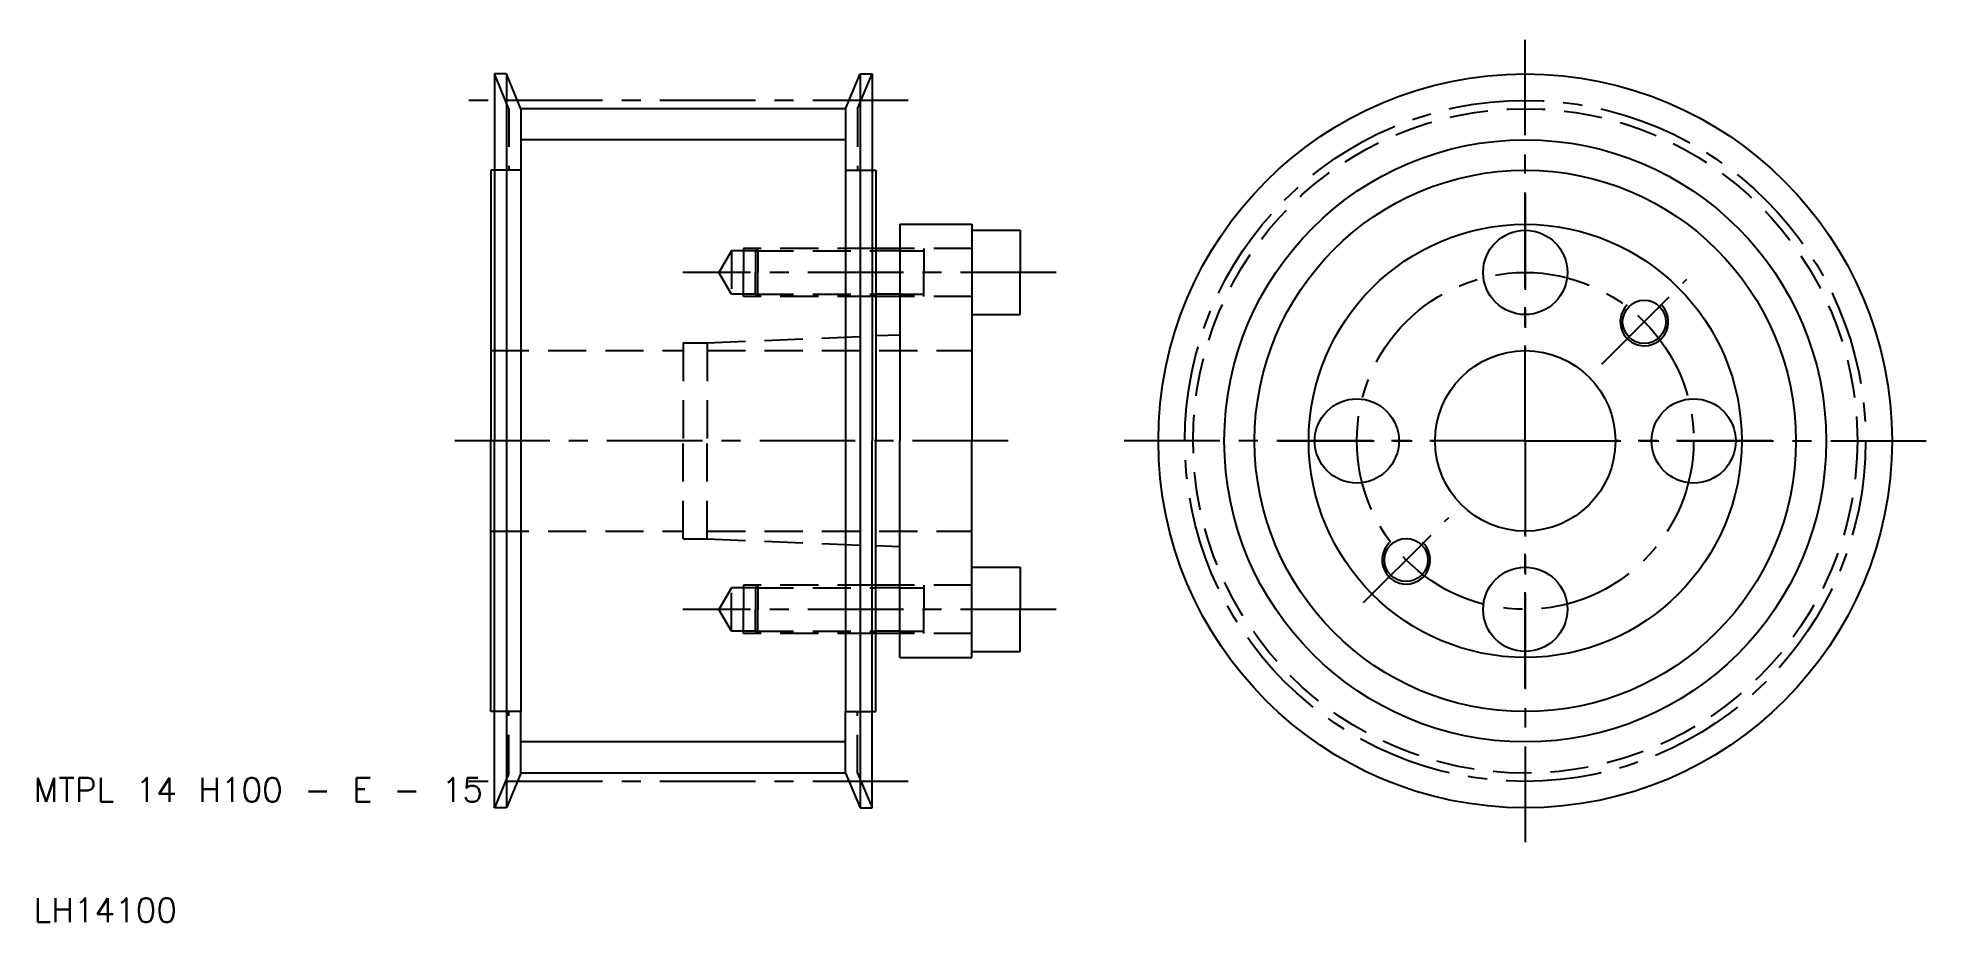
# Model space of a CAD drawing. Extents: x 10 to 168, y 10 to 83.
import ezdxf

# ---------------------------------------------------------------- set-up
doc = ezdxf.new("R2010")
doc.units = 0
doc.header["$LTSCALE"] = 0.25
doc.linetypes.add('CENTER', pattern=[50.8, 31.75, -6.35, 6.35, -6.35])
doc.linetypes.add('DASHED', pattern=[19.05, 12.7, -6.35])
doc.layers.get('0').update_dxf_attribs({"linetype": 'CONTINUOUS'})
doc.layers.add('CENTER', color=1, linetype='CENTER')
doc.styles.get("Standard").update_dxf_attribs({"font": 'txt.shx'})

msp = doc.modelspace()

# ---------------------------------------------------------------- linework, layer by layer
at = {"color": 3, "linetype": 'DASHED'}
for p, q in [((49.5, 77.61), (48.3, 80.5)), ((78.5, 77.61), (79.7, 80.5)), ((49.5, 77.61), (49.5, 72.5)), ((78.5, 77.61), (78.5, 72.5)), ((50.5, 72.5), (48.3, 72.5)), ((77.5, 72.5), (79.7, 72.5)), ((68, 65.8), (66.96077, 64)), ((70, 65.8), (68, 65.8)), ((68, 65.8), (68, 62.2)), ((70.2, 66), (69, 66)), ((69, 66), (69, 64)), ((70.2, 66), (70, 65.8)), ((70, 65.8), (80, 65.8)), ((70, 65.8), (70, 64)), ((80, 66), (70.2, 66)), ((70.2, 66), (70.2, 64)), ((88, 66), (82, 66)), ((82, 65.8), (84, 65.8)), ((84, 66), (84, 64)), ((68, 62.2), (66.96077, 64)), ((69, 62), (69, 64)), ((70, 62.2), (70, 64)), ((70.2, 62), (70.2, 64)), ((84, 62), (84, 64)), ((70, 62.2), (68, 62.2)), ((70.2, 62), (69, 62)), ((70, 62.2), (80, 62.2)), ((70.2, 62), (70, 62.2)), ((80, 62), (70.2, 62)), ((82, 62.2), (84, 62.2)), ((88, 62), (82, 62)), ((64, 58.15), (64, 50)), ((64, 58.15), (66, 58.15)), ((66, 58.15), (80, 58.71875)), ((66, 58.15), (66, 50)), ((48, 57.5), (64, 57.5)), ((66, 57.5), (88, 57.5)), ((64, 41.85), (64, 50)), ((66, 41.85), (66, 50)), ((48, 42.5), (64, 42.5)), ((66, 42.5), (88, 42.5)), ((64, 41.85), (66, 41.85)), ((66, 41.85), (80, 41.28125)), ((68, 37.8), (66.96077, 36)), ((68, 34.2), (68, 37.8)), ((70, 37.8), (68, 37.8)), ((70.2, 38), (69, 38)), ((69, 38), (69, 36)), ((70.2, 38), (70, 37.8)), ((70, 37.8), (80, 37.8)), ((70, 37.8), (70, 36)), ((80, 38), (70.2, 38)), ((70.2, 38), (70.2, 36)), ((88, 38), (82, 38)), ((82, 37.8), (84, 37.8)), ((84, 38), (84, 36)), ((68, 34.2), (66.96077, 36)), ((69, 34), (69, 36)), ((70, 34.2), (70, 36)), ((70.2, 34), (70.2, 36)), ((84, 34), (84, 36)), ((70, 34.2), (68, 34.2)), ((70.2, 34), (69, 34)), ((70, 34.2), (80, 34.2)), ((70.2, 34), (70, 34.2)), ((80, 34), (70.2, 34)), ((82, 34.2), (84, 34.2)), ((88, 34), (82, 34)), ((50.5, 27.5), (48.3, 27.5)), ((49.5, 22.39), (49.5, 27.5)), ((77.5, 27.5), (79.7, 27.5)), ((78.5, 22.39), (78.5, 27.5)), ((49.5, 22.39), (48.3, 19.5)), ((78.5, 22.39), (79.7, 19.5))]:
    msp.add_line(p, q, dxfattribs=at)
for p, q in [((48.3, 80.5), (48.3, 72.5)), ((49.3, 80.5), (48.3, 80.5)), ((49.3, 80.5), (49.3, 19.5)), ((50.5, 77.61), (49.3, 80.5)), ((77.5, 77.61), (78.7, 80.5)), ((78.7, 80.5), (79.7, 80.5)), ((78.7, 80.5), (78.7, 19.5)), ((79.7, 80.5), (79.7, 72.5)), ((77.5, 77.61), (50.5, 77.61)), ((50.5, 77.61), (50.5, 72.5)), ((77.5, 77.61), (77.5, 72.5)), ((48, 72.5), (48, 50)), ((48.3, 72.5), (48, 72.5)), ((48.3, 72.5), (48.3, 50)), ((50.5, 72.5), (50.5, 27.5)), ((77.5, 72.5), (77.5, 27.5)), ((79.7, 72.5), (79.7, 50)), ((79.7, 72.5), (80, 72.5)), ((80, 72.5), (80, 66)), ((82, 68), (82, 66)), ((82, 68), (88, 68)), ((88, 68), (88, 67.5)), ((88, 67.5), (88, 60.5)), ((88, 67.5), (92, 67.5)), ((92, 67.5), (92, 64)), ((80, 66), (80, 62)), ((82, 66), (80, 66)), ((82, 66), (82, 62)), ((92, 60.5), (92, 64)), ((80, 62), (80, 58.71875)), ((82, 62), (80, 62)), ((82, 62), (82, 58.8)), ((88, 60.5), (88, 50)), ((88, 60.5), (92, 60.5)), ((82, 58.8), (80, 58.71875)), ((80, 58.71875), (80, 50)), ((82, 58.8), (82, 50)), ((48, 27.5), (48, 50)), ((48.3, 27.5), (48.3, 50)), ((79.7, 27.5), (79.7, 50)), ((80, 41.28125), (80, 50)), ((82, 41.2), (82, 50)), ((88, 39.5), (88, 50)), ((80, 38), (80, 41.28125)), ((82, 41.2), (80, 41.28125)), ((82, 38), (82, 41.2)), ((88, 32.5), (88, 39.5)), ((88, 39.5), (92, 39.5)), ((92, 39.5), (92, 36)), ((82, 38), (80, 38)), ((80, 34), (80, 38)), ((82, 34), (82, 38)), ((92, 32.5), (92, 36)), ((80, 27.5), (80, 34)), ((82, 34), (80, 34)), ((82, 32), (82, 34)), ((82, 32), (88, 32)), ((88, 32), (88, 32.5)), ((88, 32.5), (92, 32.5)), ((48.3, 27.5), (48, 27.5)), ((48.3, 19.5), (48.3, 27.5)), ((50.5, 22.39), (50.5, 27.5)), ((77.5, 22.39), (77.5, 27.5)), ((79.7, 19.5), (79.7, 27.5)), ((79.7, 27.5), (80, 27.5)), ((50.5, 22.39), (49.3, 19.5)), ((77.5, 22.39), (50.5, 22.39)), ((77.5, 22.39), (78.7, 19.5)), ((49.3, 19.5), (48.3, 19.5)), ((78.7, 19.5), (79.7, 19.5))]:
    msp.add_line(p, q)
at = {"color": 3}
for p, q in [((77.5, 75.02), (50.5, 75.02)), ((82, 65.8), (80, 65.8)), ((82, 62.2), (80, 62.2)), ((82, 37.8), (80, 37.8)), ((82, 34.2), (80, 34.2)), ((77.5, 24.98), (50.5, 24.98))]:
    msp.add_line(p, q, dxfattribs=at)
for centre, radius in [((134, 50), 30.5), ((134, 50), 22.5), ((134, 50), 18), ((134, 50), 18), ((134, 64), 3.5), ((143.899495, 59.899495), 1.8), ((134, 50), 7.5), ((120, 50), 3.5), ((148, 50), 3.5), ((124.100505, 40.100505), 1.8), ((134, 36), 3.5)]:
    msp.add_circle(centre, radius)
at = {"color": 3, "linetype": 'DASHED'}
msp.add_circle((134, 50), 27.61, dxfattribs=at)
at = {"color": 3}
msp.add_circle((134, 50), 25.02, dxfattribs=at)
for centre in [(143.899495, 59.899495), (124.100505, 40.100505)]:
    msp.add_arc(centre, 2, 135, 47, dxfattribs=at)
at = {"layer": 'CENTER', "color": 1, "linetype": 'CENTER'}
for p, q in [((134, 50), (134, 83.5)), ((82.7, 78.3), (45.3, 78.3)), ((134, 70.5), (134, 57.5)), ((95, 64), (63.96077, 64)), ((140.363961, 56.363961), (147.435029, 63.435029)), ((91, 50), (45, 50)), ((134, 50), (100.5, 50)), ((113.5, 50), (126.5, 50)), ((134, 50), (167.5, 50)), ((134, 50), (134, 16.5)), ((154.5, 50), (141.5, 50)), ((120.564971, 36.564971), (127.636039, 43.636039)), ((134, 29.5), (134, 42.5)), ((95, 36), (63.96077, 36)), ((82.7, 21.7), (45.3, 21.7))]:
    msp.add_line(p, q, dxfattribs=at)
for radius in [28.3, 14]:
    msp.add_circle((134, 50), radius, dxfattribs=at)

# ---------------------------------------------------------------- texts
for s, p in [('MTPL 14 H100 - E - 15', (10, 20)), ('LH14100', (10, 10))]:
    msp.add_text(s, height=2).set_placement(p)

doc.saveas('drawing.dxf')
